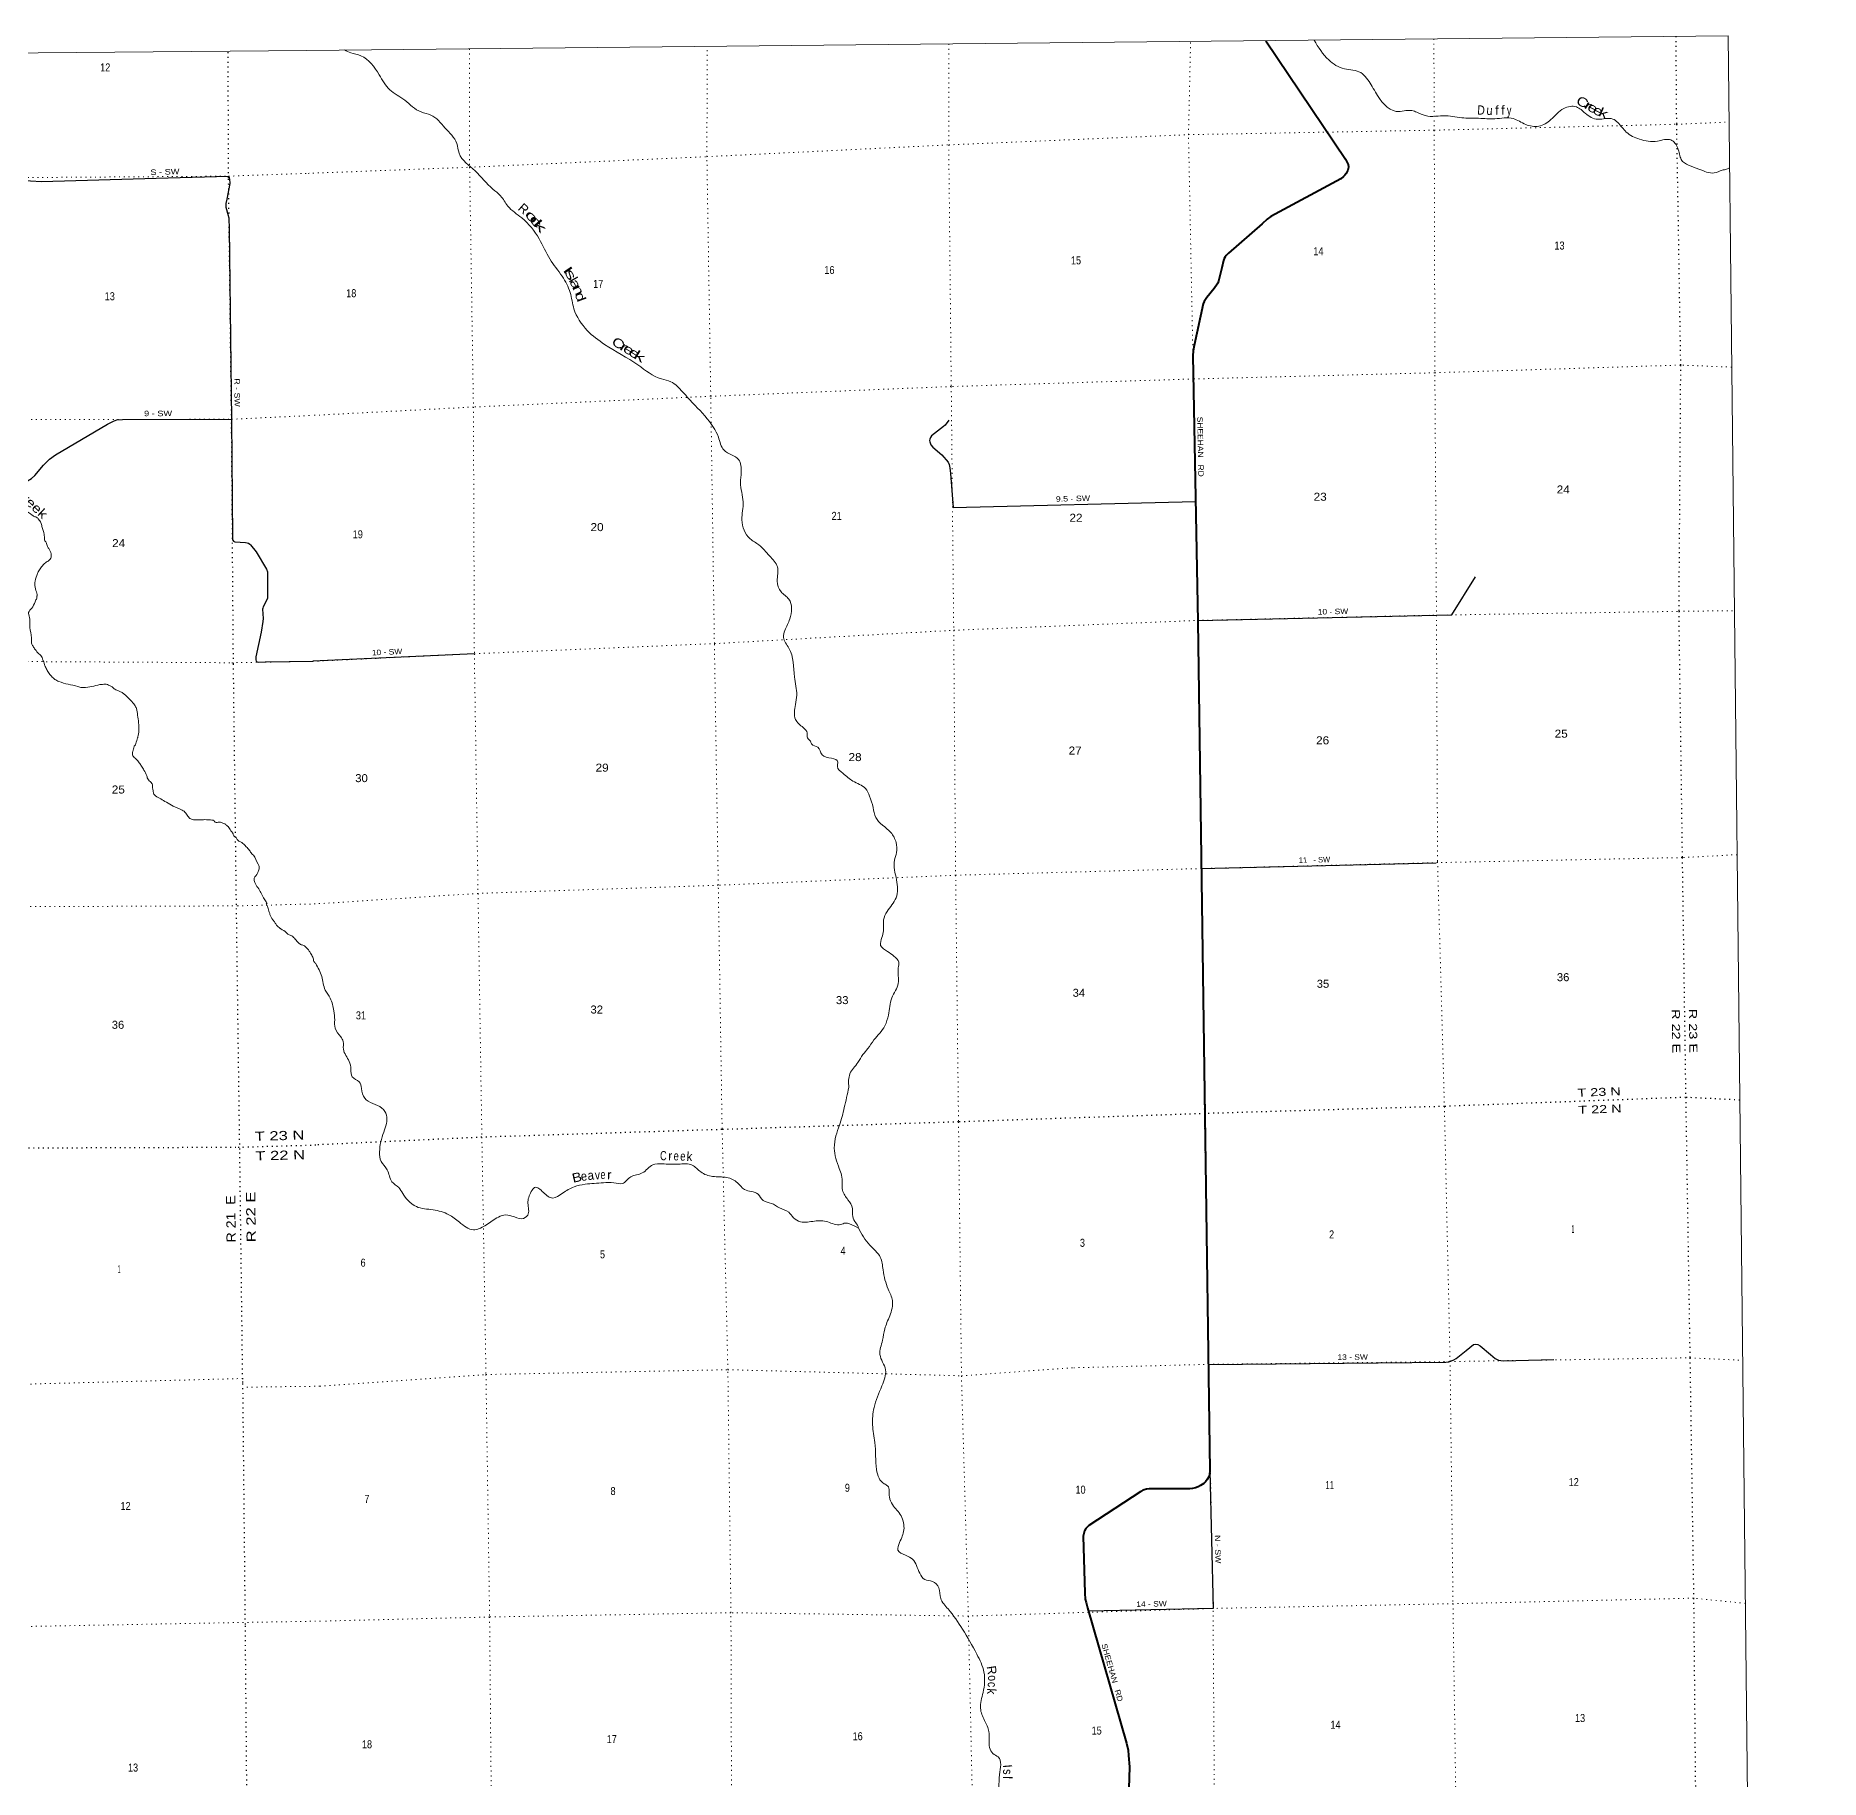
# Model space of a CAD drawing. Header units: feet. Extents: x -8 to 250644, y -192250 to 1368.
# Drawn here: x 211617 to 250644, y -36767 to 1368 of the extents above; entities that cross this region are included whole.
import ezdxf
from ezdxf.enums import TextEntityAlignment as Align

# ---------------------------------------------------------------- set-up
doc = ezdxf.new("R2010")
doc.units = ezdxf.units.FT
doc.header["$LTSCALE"] = 70
doc.linetypes.add('DOTTED', pattern=[1.5, 0.3, -1.2])
for name, color, linetype, lineweight in [('26', 7, 'Continuous', 40), ('29', 7, 'Continuous', 25), ('39', 7, 'Continuous', 13), ('4', 7, 'Continuous', 13), ('6', 7, 'DOTTED', 25), ('7', 7, 'DOTTED', 13)]:
    doc.layers.add(name, color=color, linetype=linetype, lineweight=lineweight)
for name, color, linetype in [('27', 7, 'Continuous'), ('30', 7, 'Continuous'), ('41', 7, 'Continuous')]:
    doc.layers.add(name, color=color, linetype=linetype)

msp = doc.modelspace()

# ---------------------------------------------------------------- linework, layer by layer
at = {"layer": '26'}
msp.add_lwpolyline([(238519.98, 1259.03), (240262.63, -1329.76), (240304.66, -1418.06), (240315.69, -1452.11), (240322.61, -1502.9), (240315.69, -1546.76), (240308.36, -1571.11), (240290.31, -1613.7), (240272.97, -1648.03), (240244.17, -1685.27), (240216.49, -1715.28), (240157.49, -1762.06), (238626.79, -2590.09), (238549.71, -2643.28), (238435.27, -2745.22), (237704.22, -3386.61), (237653.47, -3442.02), (237630.4, -3472.03), (237609.64, -3502.04), (237590.72, -3551.87), (237554.21, -3709.38), (237482.98, -4004.23), (237470.07, -4042.22), (237456.23, -4067.61), (237388.11, -4162.36), (237229.23, -4357.42), (237185.17, -4420.81), (237169.02, -4446.2), (237148.23, -4495.26), (236948.95, -5407.87), (236932.56, -5524.26), (236925.29, -5635.75), (237029.53, -11442.09), (237184.96, -22259.65), (237294.76, -30014.79), (237285.56, -30110.61), (237272.84, -30148.68), (237238.24, -30208.7), (237198.65, -30260.6), (237162.11, -30294.11), (237090.84, -30340.3), (237035.22, -30370.29), (236977.55, -30391.07), (236917.57, -30404.92), (236854.13, -30413.32), (235963.65, -30416.46), (235905.97, -30421.08), (235859.83, -30434.93), (235827.54, -30446.47), (235781.95, -30473.04), (234647.53, -31215.19), (234614.93, -31242.82), (234580.63, -31279.83), (234551.55, -31336.16), (234536.8, -31388.33), (234526.63, -31449.22), (234558.73, -32694.92), (234569.97, -32824.58), (234586.41, -32898.07), (234618.34, -33013.42), (235468.24, -35979.64), (235504.59, -36127.63), (235518.43, -36247.67), (235536.89, -36492.37), (235506.9, -37434.23)], dxfattribs=at)
at = {"layer": '29'}
for p, q in [((221210, -12149.41), (217677.92, -12315.31)), ((237107.2, -16847.68), (242241.72, -16721.21)), ((237294.89, -30024.32), (237364.52, -33029.7)), ((237364.52, -33029.7), (234641.21, -33093.24))]:
    msp.add_line(p, q, dxfattribs=at)
for points in [[(211024.63, -1778.53), (211742.78, -1817.76), (214249.23, -1745.9), (215834.05, -1704.63), (215842.35, -1714.45), (215849.64, -1733.21), (215859.01, -1782.18), (215866.3, -1842.61), (215864.56, -1867.7), (215799.44, -2211.1), (215774.67, -2300.03), (215772.59, -2335.46), (215775.88, -2381.66), (215824.66, -2565.14), (215839.23, -2631.37), (215850.87, -2849.09), (215899.62, -7029.44), (215920.44, -9605.15), (215924.61, -9656.2), (215930.86, -9668.71), (215943.36, -9687.46), (215974.59, -9701.01), (216208.04, -9717.94), (216241.15, -9722.89), (216270.31, -9733.31), (216297.38, -9752.06), (216317.04, -9770.36), (216435.53, -9922.76), (216665.98, -10303.25), (216684.49, -10361.53), (216688.88, -10407.45), (216688.89, -10904.46), (216684.72, -10931.55), (216679.2, -10958.33), (216593.09, -11125.35), (216582.68, -11154.53), (216580.13, -11174.08), (216589.14, -11378.19), (216586.85, -11443.15), (216549.42, -11677.15), (216433.03, -12215.55), (216430.67, -12281.92), (216441.09, -12309.01), (216458.66, -12323.29), (216493.15, -12331.94), (216632.68, -12329.85), (217677.92, -12315.31)], [(210786.89, -7728.68), (210872.55, -7789.03), (210914.2, -7818.21), (210953.3, -7868.34), (211151.6, -8310.01), (211184.89, -8353.43), (211251.56, -8401.7), (211335.98, -8405.21), (211401.5, -8389.2), (211525.07, -8314.26), (211601.42, -8251.66), (211791.41, -8023.89), (211922.12, -7893.23), (212052.65, -7795.68), (213185.37, -7127.81), (213317.38, -7059.66), (213392.34, -7034.66), (213513.13, -7026.32), (215897.54, -7019.02)], [(231583.93, -7037.78), (231503.45, -7153.47), (231470.45, -7182.76), (231207.58, -7386.56), (231186.1, -7416.71), (231167.15, -7457.81), (231163.99, -7486.27), (231167.6, -7513.81), (231192.42, -7581.11), (231236.23, -7631.64), (231432.73, -7802.18), (231568.59, -7961.42), (231590.51, -8007.92), (231606.31, -8080.63), (231623.39, -8204.16), (231677.35, -8951.89), (236982.39, -8816.56)], [(237029.15, -11421.12), (242587.71, -11298.93), (243102.24, -10465.57)], [(237261.88, -27692.34), (242451.56, -27642.92), (242522.24, -27633.09), (242575.95, -27617.29), (242629.66, -27595.16), (242679.74, -27563.59), (242898.14, -27389.83), (243062.94, -27258.99), (243103.58, -27247.39), (243150.97, -27256.87), (243208.49, -27287.33), (243429.52, -27477.68), (243533.81, -27562.88), (243609.09, -27598.32), (243709.98, -27612.96), (244817.36, -27584.92)]]:
    msp.add_lwpolyline(points, dxfattribs=at)
at = {"layer": '39'}
for points in [[(239573.23, 1270.08), (239892.86, 837.75), (240237.77, 642.84), (240594.74, 560.81), (240722.19, 439.64), (240915.64, 134.13), (241371.76, -286.81), (241710.76, -270.45), (241820.46, -305.29), (242003.6, -379.46), (242456.08, -383.8), (242850.78, -431.14), (243172.05, -439.16), (243527.69, -448.75), (243927.52, -445.71), (244200.5, -573.09), (244490.03, -611.7), (244753.96, -467.46), (245032.24, -224.43), (245310.29, -188.7), (245504.74, -329.15), (245779.82, -460.53), (246106.89, -454.38), (246213.29, -529.52), (246400.97, -740.5), (246690.66, -897.86), (247081.17, -937.21), (247375.57, -911.34), (247526.27, -1088.58), (247603.63, -1341.21), (247987.16, -1549.71), (248319.9, -1632.06), (248494.57, -1575.5), (248595.05, -1548.07), (248659.49, -1518.62)], [(218373.82, 1056.13), (218505.89, 996.06), (218727.27, 928.41), (219128.8, 510.81), (219363.05, 183.67), (219686.3, -41.7), (220044.51, -300.84), (220259.85, -368.57), (220567.95, -648.47), (220824.67, -989.41), (220877.09, -1204.11), (221225.53, -1590.19), (221614.53, -1985.81), (221782.88, -2134.64), (221942.51, -2358.05), (222246.21, -2617.89), (222628.28, -3076), (222860.56, -3515.87), (223130.06, -3892.88), (223304.29, -4250.96), (223387.54, -4604.16), (223679.05, -5079.51), (224058.31, -5384.68), (224787.61, -5834.38), (225302.19, -6139.85), (225507.31, -6201.66), (225763.82, -6421.84), (226037.9, -6718.28), (226440.57, -7198.27), (226545.46, -7410.29), (226669.89, -7696.55), (226988.74, -7901.84), (227046.39, -8180.89), (227028.33, -8406.55), (227088.65, -8830.48), (227061.52, -9221.3), (227238.77, -9633.7), (227433.15, -9770.12), (227663.74, -10008.74), (227837.84, -10250.08), (227833.45, -10560.1), (227916.5, -10792.54), (228087.17, -10957.44), (228109.2, -11385.88), (227998.74, -11638.88), (227969.25, -11792.22), (228090.66, -12024.17), (228211.41, -12658.68), (228259.1, -13054.59), (228230.57, -13260.25), (228234.52, -13584.26), (228401.45, -13765.31), (228488.41, -13880.95), (228494.48, -13991.58), (228558.41, -14063.23), (228581.7, -14121.31), (228720.37, -14194.03), (228816.33, -14359.87), (229158.56, -14518.58), (229148.22, -14615.33), (229270.14, -14764.74), (229489.38, -14935.07), (229760.97, -15096.68), (229852.89, -15262.58), (229928.15, -15511.21), (229986.71, -15729.87), (230315.94, -16059.82), (230433.01, -16275.72), (230441.17, -16499.04), (230395.78, -16666.67), (230442.04, -17094.81), (230433.12, -17487.41), (230234.67, -17787.81), (230159.29, -17971.93), (230157.61, -18209.46), (230121.99, -18358.85), (230094.82, -18528.27), (230244.74, -18663.24), (230385.91, -18762.1), (230491.34, -18893.61), (230479.58, -19022.57), (230479.71, -19358.71), (230340.15, -19676.48), (230264.29, -20053.82), (230185.81, -20288.3), (229949.14, -20597.23), (229815.29, -20786.11), (229706.6, -20916.31), (229596.72, -21090.79), (229423.51, -21336.53), (229398.71, -21634.73)], [(211794.07, -12325.25), (211773.07, -12287.53), (211755.6, -12229.59), (211687.29, -12148.73), (211606.66, -12058.1), (211558.64, -11984.8), (211528.96, -11921.12), (211526.1, -11798.46), (211488.74, -11578.04), (211491.15, -11423.05), (211465.97, -11292.87), (211462.97, -11250.69), (211531.13, -11152.49), (211604.44, -11015.94), (211638.69, -10930.62), (211645.8, -10890.21), (211647.57, -10880.11), (211622.76, -10766.02), (211597.24, -10621.76), (211603.88, -10561.24), (211654.35, -10395.06), (211669.6, -10358.48), (211732.01, -10272.49), (211796.49, -10188.46), (211867.7, -10134.44), (211907.33, -10107.35), (211954.11, -10041.85), (211957.1, -9997.51), (211922.09, -9877.63), (211884.51, -9820.17), (211854.46, -9740.41), (211852.26, -9732.42), (211818.75, -9676.88), (211806.77, -9594.67), (211801.43, -9538.46), (211755.14, -9366.53), (211730.98, -9280.59), (211681, -9209.35), (211637.72, -9166.11), (211599.16, -9152.95), (211539.96, -9118.15), (211378.43, -9011.34), (211325.4, -8982.41), (211263.49, -8917.5), (211246.74, -8889.73), (211242.58, -8883.79), (211134.84, -8753.57), (211076.53, -8670.45), (211018.65, -8605.43), (210911.99, -8434.94), (210879.79, -8349.19), (210846.91, -8250.45)], [(215994.76, -16178.66), (215990.41, -16164.69), (215963.83, -16147.22), (215932.2, -16085.6), (215886.38, -16020.29), (215823.82, -15927.23), (215799.21, -15907.69), (215772.54, -15886.19), (215682.98, -15844.06), (215634.41, -15833.15), (215541.82, -15833.34), (215516.97, -15803.75), (215470.28, -15786.76), (215411.84, -15784.13), (215288.91, -15779), (215236.7, -15784.27), (215226.64, -15784.5), (215069.52, -15780.2), (214990.4, -15753.91), (214930.27, -15678.89), (214861.91, -15596.02), (214823.12, -15572.81), (214625.7, -15480.93), (214474.76, -15396), (214350.33, -15326.54), (214240.09, -15260.75), (214202.99, -15223.41), (214185.11, -15147.38), (214171.49, -15081.31), (214165.44, -14994.94), (214159.17, -14985.04), (214080.89, -14908.44), (214057.68, -14862.72), (214046.58, -14818.71), (213985.42, -14699.45), (213932.92, -14606.14), (213905.96, -14572.58), (213847.75, -14493.49), (213790, -14434.51), (213735.95, -14361.36), (213740.25, -14286.81), (213767.85, -14175.5), (213775.58, -14161.23), (213785.58, -14158.98), (213808.74, -14116.17), (213845.97, -13986.52), (213851.64, -13970.3), (213874.6, -13832.94), (213866.49, -13658.09), (213846.49, -13491.57), (213818.97, -13347.37), (213780.92, -13269.81), (213700.16, -13173.15), (213545.74, -13025.93), (213496.65, -12992.89), (213388.85, -12945.16), (213315.33, -12900.64), (213292.63, -12877.04), (213229.51, -12846.35), (213138.18, -12814.32), (213079.96, -12821.75), (213065.89, -12822.08), (212887.52, -12856.51), (212709.02, -12884.9), (212624.56, -12888.93), (212539.5, -12866.81), (212324.97, -12817.6), (212126.23, -12755.94), (212036.59, -12709.79), (211962.5, -12641.14), (211894.14, -12558.27), (211849.82, -12470.8), (211807.65, -12389.31), (211794.03, -12323.24)], [(216678.62, -17621.01), (216630.19, -17529.63), (216596.96, -17486.15), (216544.04, -17374.74), (216475.06, -17265.73), (216410.02, -17152.6), (216396.87, -17106.65), (216397.81, -17060.34), (216467.7, -16950.04), (216480.98, -16915.52), (216505.17, -16830.45), (216497.96, -16780.32), (216481.21, -16752.55), (216378.03, -16557.84), (216343.03, -16524.47), (216293.01, -16451.22), (216220.66, -16370.46), (216214.45, -16362.56), (216150.57, -16299.7), (216093.39, -16264.84), (216034.11, -16226.02), (215998.49, -16166.5), (215992.13, -16152.58)], [(217740.15, -18926.54), (217702.37, -18878.23), (217691.23, -18832.22), (217652.86, -18740.58), (217625.77, -18700.99), (217592.17, -18641.43), (217542.39, -18578.24), (217474.82, -18529.55), (217409.87, -18506.96), (217350.36, -18458.07), (217275.86, -18371.32), (217195.95, -18310.86), (217132.93, -18284.18), (217099.94, -18250.77), (216977.21, -18167.18), (216960.83, -18155.5), (216886.76, -18086.84), (216847.17, -18029.44), (216803.56, -17972.14), (216740.35, -17850.92), (216718.63, -17783.03), (216703.05, -17719.02), (216669.03, -17641.36), (216660.38, -17615.42)], [(217740.15, -18926.54), (217872.26, -19206.13), (217950.55, -19509.07), (218058.81, -19684.82), (218136.58, -19959.59), (218156.4, -20158.61), (218163.82, -20341.67), (218290.47, -20529.27), (218340.78, -20629.28), (218345.95, -20800.3), (218474.02, -21064.36), (218511.53, -21236.99), (218538.84, -21403.7), (218692.32, -21512.47), (218741.46, -21658.78), (218812.06, -21873.25), (219189.65, -22087.87), (219289.46, -22243.6), (219227.56, -22610.71), (219136.63, -23046.62), (219172.79, -23255.49), (219303.37, -23437.01), (219407.13, -23697.35), (219556.9, -23824.28), (219646.14, -23953.98), (219757.95, -24103.52), (219942.27, -24242.09), (220307.1, -24311.95), (220650.38, -24418.31), (220881.62, -24582.45), (221189.67, -24749.64), (221438.45, -24659.94), (221701.91, -24489.55), (221858.29, -24427.19), (222032.35, -24447.13), (222243.49, -24506.86), (222377.37, -24428.68), (222380.66, -24168.99), (222454.7, -23912.43), (222527.78, -23822.95), (222719.62, -23931.22), (222923.84, -24053.43), (223140.02, -23948.05), (223389.9, -23808.02), (223631.24, -23752.64), (224032.53, -23719.38), (224260.77, -23720.52), (224446.91, -23738.3), (224631.99, -23589.02), (224882.9, -23505.34), (225111.88, -23327.33), (225319.52, -23306.59), (225669.03, -23312.24), (225976.46, -23336.53), (226160.93, -23483.14), (226421.28, -23582.5), (226730.73, -23606.77), (226963.03, -23718.56), (227117.21, -23865.56), (227414.01, -23970.49), (227527.63, -24107.94), (227706.5, -24170.09), (227879.98, -24268.53), (228083.72, -24364.58), (228188.92, -24484.02), (228344.05, -24572.63), (228646.74, -24558.74), (228937.91, -24577.2), (229219.69, -24634.02), (229328.13, -24600.44), (229415.29, -24617.46), (229608.85, -24709.61)], [(229398.71, -21634.73), (229299.82, -22076.78), (229195.8, -22460.52), (229117.32, -22695), (229081.83, -22961.13), (229191.05, -23408.6), (229240.2, -23554.91), (229251.5, -23729.88), (229262.43, -23884.73), (229379.36, -24092.58), (229477.75, -24280.53), (229482.29, -24417.35), (229529.49, -24567.71), (229602.2, -24677.49), (229608.85, -24709.61)], [(229608.16, -24709.28), (229858.12, -25084.86), (230087.15, -25347.65), (230146.78, -25624.66), (230261.65, -26049.92), (230353.08, -26298.34), (230292.52, -26629.21), (230184.75, -26918.4), (230136.77, -27164.56), (230079.92, -27477.26), (230201.21, -27811.86), (230120.87, -28165.11), (229951.86, -28638.24), (229918.41, -29015.05), (229967.89, -29398.86), (230007.13, -29994.15), (230059, -30178.67), (230172.39, -30304.04), (230247.99, -30351.39), (230286.73, -30590.42), (230354.46, -30758.64), (230542.84, -31007.85), (230602.99, -31313.03), (230509.09, -31587.96), (230473.84, -31757.48), (230641.45, -31866.06), (230794.56, -31954.7), (230949.65, -32260.69), (231063.23, -32396.13), (231225.58, -32438.36), (231365.47, -32577.48), (231408.18, -32812.44), (231567.92, -33041.89), (231887.1, -33484.69), (232198.08, -34030.24), (232354.76, -34422.76), (232334.69, -34867.84), (232278.47, -35214.75), (232364.13, -35479.35), (232463.55, -35723.66), (232478.01, -36069.67), (232549.14, -36203.63), (232663.62, -36278.66), (232694.97, -36664.72), (232688.86, -37210.26), (232684.35, -37403.54)]]:
    msp.add_spline(points, degree=3, dxfattribs=at)
at = {"layer": '4'}
msp.add_lwpolyline([(0, -0.01), (31078.95, 21.37), (62157.81, 85.49), (93236.57, 192.37), (124315.15, 341.99), (155393.5, 534.37), (186473.05, 772.71), (217549.25, 1047.36), (248626.55, 1367.98), (250643.68, -181929.51), (219314.24, -182252.73), (187984.4, -182532.85), (156654.22, -182769.89), (125323.73, -182963.82), (93993, -183114.66), (62662.1, -183222.4), (31331.08, -183287.03), (0, -183308.59)], close=True, dxfattribs=at)
msp.add_lwpolyline([(0, -0.01), (31078.95, 21.37), (62157.81, 85.49), (93236.57, 192.37), (124315.15, 341.99), (155393.5, 534.37), (186473.05, 772.71), (217549.25, 1047.36), (248626.55, 1367.98), (250643.68, -181929.51), (219314.24, -182252.73), (187984.4, -182532.85), (156654.22, -182769.89), (125323.73, -182963.82), (93993, -183114.66), (62662.1, -183222.4), (31331.08, -183287.03), (0, -183308.59)], close=True, dxfattribs=at)
at = {"layer": '6'}
for points in [[(247482.39, 1355.41), (247496.51, -569.66), (247585.45, -5835.97), (247547.34, -11222.64), (247622.31, -16607.88), (247698.73, -21852.2), (247791.56, -27549.2), (247872.24, -32805.55), (247922.53, -38153.52), (247975.9, -43475.97), (248013.63, -44493.18)], [(216253.93, -39106.82), (216250.33, -38786.06), (216202.09, -33379.84), (216149.07, -28086.04), (216144.08, -28012.62), (216080.03, -22989.17), (216006.86, -17639.41), (215941.77, -12366.68), (215899.98, -7036.57), (215835.68, -1744.07), (215825.63, 1030.84)], [(248882.73, -21912.11), (247698.73, -21852.2), (242423, -22049.74), (237188.01, -22206.51), (231797.82, -22389.38), (226622.5, -22555.46), (221374.52, -22724.46), (217781.88, -22891.95)], [(186668.3, -23012.21), (189499.18, -23039.43), (194799.55, -22989.67), (200105.58, -22969.9), (205407.6, -22970.47), (210726.5, -22959.19), (216044.6, -22940.9), (217781.88, -22891.95)]]:
    msp.add_lwpolyline(points, dxfattribs=at)
at = {"layer": '7'}
msp.add_line((217830.58, -28170.02), (216153, -28191.05), dxfattribs=at)
for points in [[(231583.04, 1186.86), (231583.91, -1020.43), (231638.86, -6305.29), (231692.64, -11636.45), (231734.78, -16993.93), (231797.82, -22389.38), (231861.74, -27941.82), (232013.08, -33197.28), (232126.97, -38392.83), (232199.51, -43755.96), (232245.8, -44660.43)], [(237552.55, -44605.36), (237526.15, -43690.62), (237401.55, -38352.3), (237364.52, -33029.7), (237261.88, -27692.34), (237174.8, -22227.9), (237039.4, -11451.12), (237029.15, -11421.12), (236933.56, -6137.6), (236826.85, -797.15), (236872.54, 1241.69)], [(242193.64, 1298.11), (242201.35, -699), (242215.26, -6058.85), (242249.46, -11307.09), (242273.84, -16693.61), (242423, -22049.74), (242546.9, -27609.06), (242611.25, -32926.41), (242689.08, -38247.21), (242753.25, -43594.34), (242751.27, -44550.21)], [(221100.35, 1081.85), (221106.89, -1509.16), (221189.37, -6753.41), (221210, -12149.41), (221290.42, -17391.67), (221374.52, -22724.46), (221464.07, -27914.28), (221543.58, -33216.94), (221592.52, -38614.58), (221589.8, -43948.47), (221597.33, -44767.17)], [(226923.54, -44714.41), (226902.87, -43804.81), (226836.94, -38471.79), (226821.23, -33124.04), (226753.62, -27809.16), (226628.22, -22537.27), (226544.27, -17212.53), (226459.04, -11928.05), (226379.58, -6518.72), (226295.17, -1278.52), (226302.53, 1133.35)], [(217575.15, -1642.79), (221106.89, -1509.16), (226295.17, -1278.52), (231583.91, -1020.43), (236826.85, -797.15), (242201.35, -699), (247496.51, -569.66), (248647.35, -522.43)], [(186493.64, -1907.86), (189380.74, -1882), (194591.87, -1814.58), (199899.58, -1766.64), (205194.47, -1780.89), (210499.77, -1741.45), (215834.05, -1704.63), (217575.15, -1642.79)], [(248706.33, -5882.48), (247585.45, -5835.97), (242212.24, -6004.54), (236935.95, -6139.99), (231638.86, -6305.29), (226379.58, -6518.72), (221189.37, -6753.41), (217626.15, -6939.29)], [(186538.16, -7221.9), (189497.69, -7207.46), (194716.64, -7120.71), (199968.61, -7089.71), (205248.75, -7073.39), (210467.72, -7029.96), (215903.2, -7021.28), (217626.15, -6939.29)], [(217677.92, -12315.31), (221210, -12149.41), (226459.04, -11928.05), (231692.64, -11636.45), (237029.15, -11421.12), (242249.46, -11305.9), (247547.34, -11222.64), (248764.93, -11207.43)], [(191850.39, -12448.57), (194812.42, -12424.24), (200015.09, -12414.99), (205324.78, -12378.54), (210694.81, -12316.53), (215903.13, -12346.57), (217677.92, -12315.31)], [(248823.66, -16544.63), (247622.31, -16607.88), (242276.93, -16717.98), (237107.2, -16847.68), (231734.78, -16993.93), (226544.27, -17212.53), (221290.42, -17391.67), (217729, -17621.04)], [(217729, -17621.04), (216036, -17664.05), (210728.78, -17683.44), (205395.99, -17722.08), (200162, -17726.05), (194906, -17692.05), (189661.51, -17770.81), (186624.2, -17726.79)], [(217830.58, -28170.02), (221464.07, -27914.28), (226753.62, -27809.16), (231861.74, -27941.82), (234316.41, -27765.87), (237261.88, -27692.34), (242542.12, -27630.57), (247791.56, -27549.2), (248945.36, -27604.16)], [(216143.39, -28001.55), (210853.73, -28138.92), (205583.41, -28299.04), (200148.79, -28196.33), (194839.79, -28264.38), (189558.95, -28323.79), (186708.95, -28389.11)], [(249003.86, -32919.33), (247872.24, -32805.55), (242611.25, -32926.41), (237364.52, -33029.7), (232013.08, -33197.28), (226821.23, -33124.04), (221543.58, -33216.94), (217880.05, -33307.55)], [(186757.6, -33705.43), (189623.6, -33665.04), (194898.58, -33604.84), (200180.8, -33550.49), (205534.62, -33479.42), (210887.67, -33434.33), (216143.33, -33337.22), (217880.05, -33307.55)]]:
    msp.add_lwpolyline(points, dxfattribs=at)

# ---------------------------------------------------------------- texts
at = {"layer": '27', "width": 1.15}
for rotation, p in [(271.029, (237019.2, -6967.01)), (285.988, (234921.67, -33817.92))]:
    msp.add_text('SHEEHAN   RD', height=120, rotation=rotation, dxfattribs=at).set_placement(p)
at = {"layer": '30'}
for s, rotation, width, p in [('S - SW', 1.642, 1.25, (214127.38, -1679.36)), ('R - SW', 270.668, 1.2, (215959.12, -6128.94)), ('9 - SW', 0.175, 1.25, (213987.75, -6954.87))]:
    msp.add_text(s, height=120, rotation=rotation, dxfattribs=dict(at, width=width)).set_placement(p)
for s, rotation, width, p in [('9.5 - SW', 1.461, 1.2, (234301.75, -8814.92)), ('10 - SW', 1.259, 1.15, (239987.72, -11286.07)), ('10 - SW', 2.789, 1.15, (219303, -12171.5)), ('11   - SW', 1.411, 0.9, (239583.07, -16716.67)), ('13 - SW', 0.546, 1.15, (240417.41, -27592.28)), ('N - SW', 271.327, 1.2, (237409.63, -31736.82)), ('14 - SW', 1.337, 1.15, (236019.81, -32991.06))]:
    msp.add_text(s, height=120, rotation=rotation, dxfattribs=dict(at, width=width)).set_placement(p, align=Align.CENTER)
at = {"layer": '41'}
for s, rotation, width, p in [('C', 331.855, 1.3, (245394.68, -170.09)), ('D', 358.461, 0.85, (243222.81, -357.29)), ('u', 358.45, 0.9, (243407.21, -364.25)), ('y', 0.273, 0.75, (243839.69, -360.6)), ('r', 327.201, 1.75, (245519.89, -238.39)), ('e', 332.107, 1.4, (245620.96, -297.2)), ('e', 332.333, 1.4, (245740.25, -363.67)), ('k', 336.36, 1.45, (245862.11, -415.52)), ('o', 313.521, 1.95, (222393.87, -2657.19)), ('c', 310.955, 2.1, (222480.32, -2755.36)), ('k', 310.955, 2.1, (222571.66, -2860.63)), ('I', 304.887, 1.9, (223174.51, -3814.29)), ('s', 300.051, 1.75, (223229.97, -3905.83)), ('l', 299.261, 1.2, (223288.71, -4012.58)), ('a', 296.261, 1.45, (223331.29, -4105.01)), ('n', 295.886, 1.45, (223395.74, -4236.84)), ('d', 290.043, 1.4, (223436.34, -4378.43)), ('C', 328.166, 1.35, (224302.88, -5442.35)), ('r', 328.166, 1.7, (224431.31, -5522.1)), ('e', 328.517, 1.55, (224537.04, -5584.33)), ('e', 328.517, 1.55, (224657.02, -5660.59)), ('k', 328.517, 1.75, (224772.52, -5731.32)), ('C', 359.411, 0.75, (225342.89, -23226.83)), ('e', 358.737, 0.75, (225622.83, -23231.36)), ('e', 357.709, 0.75, (225765.42, -23236.03)), ('k', 356.928, 0.95, (225909.49, -23243.5)), ('B', 12.953, 1.2, (223474.83, -23697.97)), ('e', 7.821, 0.9, (223619.09, -23673.98)), ('a', 6.004, 0.95, (223764.22, -23655.07)), ('v', 3.47, 0.85, (223907.82, -23646.79)), ('e', 0.342, 0.7, (224023.71, -23639.36)), ('c', 269.472, 0.85, (232437.68, -34693.79)), ('o', 276.061, 0.85, (232444.71, -34562.75)), ('k', 266.514, 0.95, (232422.11, -34838.22)), ('s', 270.574, 0.9, (232774.59, -36604.51))]:
    msp.add_text(s, height=200, rotation=rotation, dxfattribs=dict(at, width=width)).set_placement(p, align=Align.CENTER)
for s, rotation, p in [('f', 0.598, (243573.68, -362.98)), ('f', 0.598, (243703.45, -361.5)), ('R', 318.671, (222221.2, -2491.95)), ('r', 359.411, (225494.05, -23228.38)), ('r', 359.086, (224160.29, -23643.88)), ('R', 278.505, (232427.39, -34395.11)), ('I', 274.803, (232771.16, -36488.25)), ('l', 269.553, (232771.97, -36729.51))]:
    msp.add_text(s, height=200, rotation=rotation, dxfattribs=at).set_placement(p, align=Align.CENTER)
at = {"layer": '41', "width": 1.2}
msp.add_text('Creek', height=201.1, rotation=317, dxfattribs=at).set_placement((211131.29, -8626.8))
at = {"layer": '6'}
for s, height, rotation, width, p in [('R 22 E', 175, 270.835, 1.35, (247395.59, -19922.7)), ('R 23 E', 175, 270.835, 1.35, (247768.14, -19916.94)), ('T 23 N', 175, 2.144, 1.35, (245335.03, -21839.38)), ('T 22 N', 175, 2.144, 1.35, (245353.87, -22215.19)), ('T 23 N', 201.1, 1.592, 1.35, (216407.12, -22804.92)), ('T 22 N', 201.1, 1.592, 1.35, (216422.01, -23234.88)), ('R 21  E', 201.1, 90.617, 1.15, (215991.7, -25023.73)), ('R 22 E', 201.1, 90.617, 1.35, (216429.51, -25021.02))]:
    msp.add_text(s, height=height, rotation=rotation, dxfattribs=dict(at, width=width)).set_placement(p)
at = {"layer": '7'}
for s, width, p in [('12', 0.85, (213027, 586.95)), ('15', 0.85, (234255.92, -3633.61)), ('14', 0.85, (239557.4, -3434.09)), ('13', 0.85, (244829.37, -3309.22)), ('16', 0.85, (228864.97, -3844.52)), ('13', 0.85, (213126.33, -4417.99)), ('18', 0.85, (218407.72, -4351.16)), ('17', 0.85, (223808.34, -4147.03)), ('24', 1.1, (244878.64, -8644.84)), ('23', 1.1, (239563.64, -8803.07)), ('20', 1.1, (223750.11, -9467.86)), ('21', 0.85, (229022.08, -9222.13)), ('22', 1.1, (234223.2, -9262.57)), ('24', 1.1, (213288.47, -9818.3)), ('19', 0.85, (218550.34, -9624.57)), ('26', 1.1, (239616.91, -14130.49)), ('25', 1.1, (244834.42, -13985.58)), ('28', 1.1, (229392.45, -14497.51)), ('27', 1.1, (234204.65, -14354.14)), ('30', 1.05, (218605.9, -14957.94)), ('29', 1.1, (223860.84, -14728.47)), ('25', 1.1, (213281.08, -15206.58)), ('34', 1.05, (234293.84, -19652.49)), ('35', 1.05, (239631.41, -19455.38)), ('36', 1.05, (244882.99, -19311.86)), ('32', 1.05, (223749.57, -20018.29)), ('33', 1.05, (229117.72, -19812.89)), ('36', 1.05, (213280.13, -20352.7)), ('31', 0.85, (218619, -20146.53)), ('3', 0.85, (234452.42, -25120.37)), ('2', 0.85, (239901.02, -24936.99)), ('1', 0.4, (245201.45, -24819.44)), ('5', 0.85, (223956.94, -25372.59)), ('4', 0.85, (229218.42, -25293.72)), ('1', 0.4, (213409, -25696.05)), ('6', 0.85, (218721.34, -25555.53)), ('8', 0.85, (224187.99, -30549.55)), ('9', 0.85, (229311.48, -30478.16)), ('10', 0.85, (234355.55, -30520.14)), ('11', 0.65, (239824.92, -30418.78)), ('12', 0.85, (245140.94, -30354.3)), ('12', 0.85, (213472.12, -30877.05)), ('7', 0.85, (218805.5, -30723.03)), ('14', 0.85, (239931.81, -35661.46)), ('13', 0.85, (245279.47, -35514.3)), ('17', 0.85, (224103.93, -35976.39)), ('16', 0.85, (229481.61, -35912.55)), ('15', 0.85, (234708.57, -35787.85)), ('18', 0.85, (218752.03, -36087.85)), ('13', 0.85, (213636, -36598.05))]:
    msp.add_text(s, height=175, dxfattribs=dict(at, width=width)).set_placement(p)

doc.saveas('drawing.dxf')
